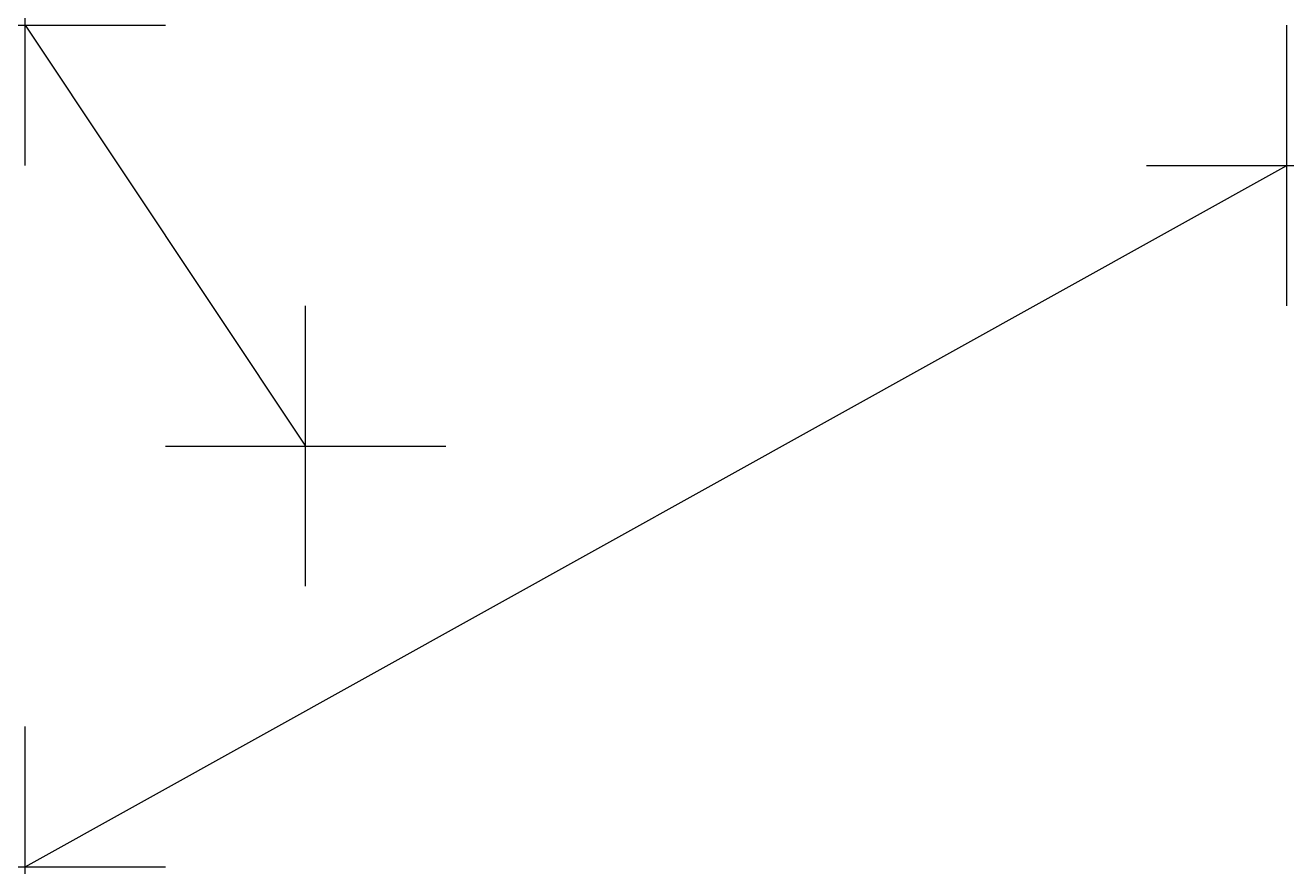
# Model space of a CAD drawing. Header units: millimetres. Extents: x -40 to 50, y 20 to 80.
import ezdxf

# ---------------------------------------------------------------- set-up
doc = ezdxf.new("R2010")
doc.units = ezdxf.units.MM
doc.header["$PDMODE"] = 2
doc.header["$PDSIZE"] = 10

msp = doc.modelspace()

# ---------------------------------------------------------------- linework, layer by layer
for p, q in [((-40, 80), (-20, 50)), ((-40, 20), (50.005, 69.998))]:
    msp.add_line(p, q)
for p in [(-40, 80), (50, 70), (-20, 50), (-40, 20)]:
    msp.add_point(p)

doc.saveas('drawing.dxf')
